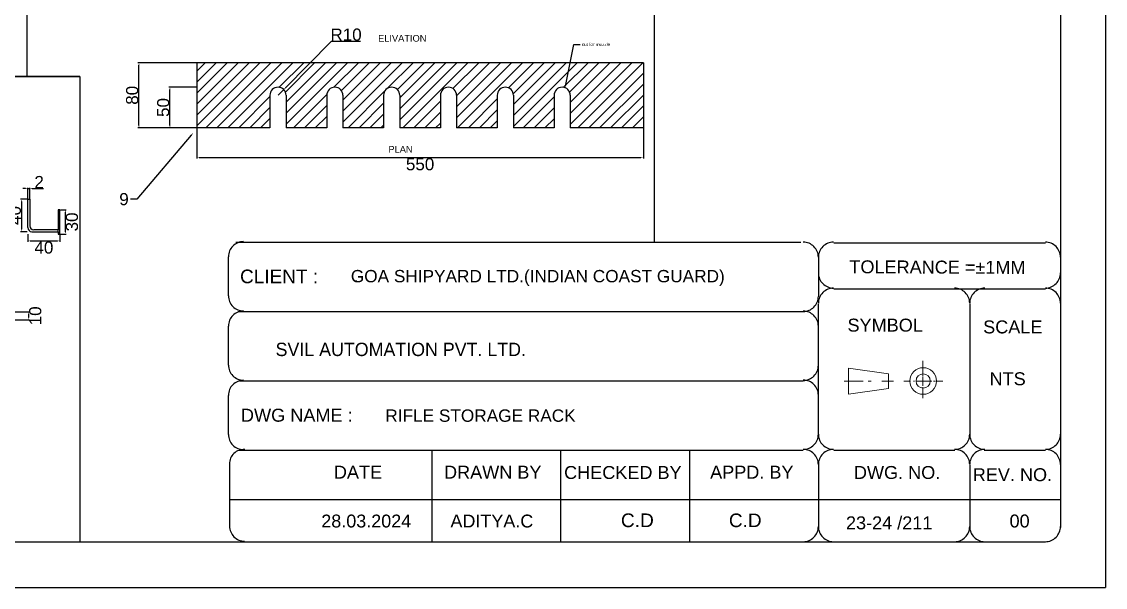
# Model space of a CAD drawing. Header units: millimetres. Extents: x -3009 to 55097, y -2803 to 5841.
# Drawn here: x 50202 to 51537, y -1701 to -1005 of the extents above; entities that cross this region are included whole.
import ezdxf
from ezdxf import colors
from ezdxf.entities.mleader import LeaderData, LeaderLine
from ezdxf.math import Vec2, Vec3

# ---------------------------------------------------------------- set-up
doc = ezdxf.new("R2010")
doc.units = ezdxf.units.MM
for name, color, linetype in [('DIM', 10, 'Continuous'), ('HATCH 252', 7, 'Continuous'), ('PDF_PDF_PDF_line', 7, 'Continuous'), ('PDF_Text', 7, 'Continuous'), ('SC', 5, 'Continuous')]:
    doc.layers.add(name, color=color, linetype=linetype)
doc.layers.add('PDF_PDF_PDF_NAME PLATE', color=230, linetype='Continuous', true_color=0xff007f)
doc.styles.add('MtXpl_Vineta_BT', font='vinet.ttf')
doc.styles.add('PDF ArialMT', font='arial.ttf')
doc.styles.get("Standard").update_dxf_attribs({"font": 'arial.ttf', "height": 15})
doc.dimstyles.new('DIM', dxfattribs={"dimtxt": 15, "dimasz": 3, "dimexe": 1.25, "dimexo": 0.625, "dimtad": 2, "dimtoh": 1, "dimdec": 0, "dimtxsty": 'Standard', "dimcen": 2.5, "dimclrd": 1, "dimclre": 4, "dimclrt": 1, "dimadec": 0, "dimazin": 0, "dimtfac": 1, "dimtdec": 0, "dimtmove": 0, "dimatfit": 3, "dimfxl": 1, "dimtfillclr": 4, "dimarcsym": 0})

# ---------------------------------------------------------------- blocks, each defined once
blk = doc.blocks.new('*D299')
at = {"layer": 'Defpoints', "color": 0, "transparency": 16777216}
for p in [(50209.5, -1223.6), (50201.9, -1263.6), (50209.5, -1263.6)]:
    blk.add_point(p, dxfattribs=at)
at = {"layer": 'DIM', "color": 4, "lineweight": -2, "transparency": 16777216}
for p, q in [((50208.8, -1223.6), (50200.6, -1223.6)), ((50208.8, -1263.6), (50200.6, -1263.6))]:
    blk.add_line(p, q, dxfattribs=at)
at = {"layer": 'DIM', "color": 1, "lineweight": -2, "transparency": 16777216}
blk.add_line((50201.9, -1226.6), (50201.9, -1260.6), dxfattribs=at)
at = {"layer": 'DIM', "color": 1, "transparency": 16777216}
for points in [[(50201.4, -1226.6), (50202.4, -1226.6), (50201.9, -1223.6)], [(50201.4, -1260.6), (50202.4, -1260.6), (50201.9, -1263.6)]]:
    blk.add_solid(points, dxfattribs=at)
at = {"layer": 'DIM', "color": 1, "transparency": 16777216, "insert": (50193.6, -1243.6), "char_height": 15, "attachment_point": 5, "rotation": 90}
blk.add_mtext('40', dxfattribs=at)
blk = doc.blocks.new('*D300')
at = {"layer": 'Defpoints', "color": 0, "transparency": 16777216}
for p in [(50211.8, -1210.6), (50209.5, -1223.6), (50211.8, -1223.6)]:
    blk.add_point(p, dxfattribs=at)
at = {"layer": 'DIM', "color": 1, "lineweight": -2, "transparency": 16777216}
for p, q in [((50206.5, -1210.6), (50203.5, -1210.6)), ((50209.5, -1210.6), (50211.8, -1210.6)), ((50214.8, -1210.6), (50229, -1210.6))]:
    blk.add_line(p, q, dxfattribs=at)
at = {"layer": 'DIM', "color": 4, "lineweight": -2, "transparency": 16777216}
for p, q in [((50209.5, -1223), (50209.5, -1209.4)), ((50211.8, -1223), (50211.8, -1209.4))]:
    blk.add_line(p, q, dxfattribs=at)
at = {"layer": 'DIM', "color": 1, "transparency": 16777216}
for points in [[(50206.5, -1210.1), (50206.5, -1211.1), (50209.5, -1210.6)], [(50214.8, -1210.1), (50214.8, -1211.1), (50211.8, -1210.6)]]:
    blk.add_solid(points, dxfattribs=at)
at = {"layer": 'DIM', "color": 1, "transparency": 16777216, "insert": (50223.4, -1202.5), "char_height": 15, "attachment_point": 5}
blk.add_mtext('2', dxfattribs=at)
blk = doc.blocks.new('*D301')
at = {"layer": 'Defpoints', "color": 0, "transparency": 16777216}
for p in [(50209.5, -1266.2), (50249.1, -1266.6), (50249.1, -1274.9)]:
    blk.add_point(p, dxfattribs=at)
at = {"layer": 'DIM', "color": 4, "lineweight": -2, "transparency": 16777216}
for p, q in [((50209.5, -1266.8), (50209.5, -1276.1)), ((50249.1, -1267.2), (50249.1, -1276.1))]:
    blk.add_line(p, q, dxfattribs=at)
at = {"layer": 'DIM', "color": 1, "lineweight": -2, "transparency": 16777216}
blk.add_line((50212.5, -1274.9), (50246.1, -1274.9), dxfattribs=at)
at = {"layer": 'DIM', "color": 1, "transparency": 16777216}
for points in [[(50212.5, -1274.4), (50212.5, -1275.4), (50209.5, -1274.9)], [(50246.1, -1274.4), (50246.1, -1275.4), (50249.1, -1274.9)]]:
    blk.add_solid(points, dxfattribs=at)
at = {"layer": 'DIM', "color": 1, "transparency": 16777216, "insert": (50229.3, -1283.2), "char_height": 15, "attachment_point": 5}
blk.add_mtext('40', dxfattribs=at)
blk = doc.blocks.new('*D302')
at = {"layer": 'Defpoints', "color": 0, "transparency": 16777216}
for p in [(50249.1, -1236.6), (50255.7, -1236.6), (50249.1, -1266.6)]:
    blk.add_point(p, dxfattribs=at)
at = {"layer": 'DIM', "color": 4, "lineweight": -2, "transparency": 16777216}
for p, q in [((50249.7, -1236.6), (50256.9, -1236.6)), ((50249.7, -1266.6), (50256.9, -1266.6))]:
    blk.add_line(p, q, dxfattribs=at)
at = {"layer": 'DIM', "color": 1, "lineweight": -2, "transparency": 16777216}
blk.add_line((50255.7, -1263.6), (50255.7, -1239.6), dxfattribs=at)
at = {"layer": 'DIM', "color": 1, "transparency": 16777216}
for points in [[(50255.2, -1239.6), (50256.2, -1239.6), (50255.7, -1236.6)], [(50255.2, -1263.6), (50256.2, -1263.6), (50255.7, -1266.6)]]:
    blk.add_solid(points, dxfattribs=at)
at = {"layer": 'DIM', "color": 1, "transparency": 16777216, "insert": (50263.9, -1251.6), "char_height": 15, "attachment_point": 5, "rotation": 90}
blk.add_mtext('30', dxfattribs=at)
blk = doc.blocks.new('*D318')
at = {"layer": 'Defpoints', "color": 0, "transparency": 16777216}
for p in [(50346.4, -1055.7), (50417.7, -1055.7), (50417.7, -1135.7)]:
    blk.add_point(p, dxfattribs=at)
at = {"layer": 'DIM', "color": 4, "lineweight": -2, "transparency": 16777216}
for p, q in [((50417.1, -1055.7), (50345.2, -1055.7)), ((50417.1, -1135.7), (50345.2, -1135.7))]:
    blk.add_line(p, q, dxfattribs=at)
at = {"layer": 'DIM', "color": 1, "lineweight": -2, "transparency": 16777216}
blk.add_line((50346.4, -1132.7), (50346.4, -1058.7), dxfattribs=at)
at = {"layer": 'DIM', "color": 1, "transparency": 16777216}
for points in [[(50345.9, -1058.7), (50346.9, -1058.7), (50346.4, -1055.7)], [(50345.9, -1132.7), (50346.9, -1132.7), (50346.4, -1135.7)]]:
    blk.add_solid(points, dxfattribs=at)
at = {"layer": 'DIM', "color": 1, "transparency": 16777216, "insert": (50338.1, -1095.7), "char_height": 15, "attachment_point": 5, "rotation": 90}
blk.add_mtext('80', dxfattribs=at)
blk = doc.blocks.new('*D309')
at = {"layer": 'Defpoints', "color": 0, "transparency": 16777216}
for p in [(50384.6, -1085.7), (50417.7, -1085.7), (50417.7, -1135.7)]:
    blk.add_point(p, dxfattribs=at)
at = {"layer": 'DIM', "color": 4, "lineweight": -2, "transparency": 16777216}
for p, q in [((50417.1, -1085.7), (50383.3, -1085.7)), ((50417.1, -1135.7), (50383.3, -1135.7))]:
    blk.add_line(p, q, dxfattribs=at)
at = {"layer": 'DIM', "color": 1, "lineweight": -2, "transparency": 16777216}
blk.add_line((50384.6, -1132.7), (50384.6, -1088.7), dxfattribs=at)
at = {"layer": 'DIM', "color": 1, "transparency": 16777216}
for points in [[(50384.1, -1088.7), (50385.1, -1088.7), (50384.6, -1085.7)], [(50384.1, -1132.7), (50385.1, -1132.7), (50384.6, -1135.7)]]:
    blk.add_solid(points, dxfattribs=at)
at = {"layer": 'DIM', "color": 1, "transparency": 16777216, "insert": (50376.3, -1110.7), "char_height": 15, "attachment_point": 5, "rotation": 90}
blk.add_mtext('50', dxfattribs=at)
blk = doc.blocks.new('*D319')
at = {"layer": 'Defpoints', "color": 0, "transparency": 16777216}
for p in [(50417.7, -1135.7), (50967.7, -1135.7), (50967.7, -1172.3)]:
    blk.add_point(p, dxfattribs=at)
at = {"layer": 'DIM', "color": 4, "lineweight": -2, "transparency": 16777216}
for p, q in [((50417.7, -1136.3), (50417.7, -1173.6)), ((50967.7, -1136.3), (50967.7, -1173.6))]:
    blk.add_line(p, q, dxfattribs=at)
at = {"layer": 'DIM', "color": 1, "lineweight": -2, "transparency": 16777216}
blk.add_line((50420.7, -1172.3), (50964.7, -1172.3), dxfattribs=at)
at = {"layer": 'DIM', "color": 1, "transparency": 16777216}
for points in [[(50420.7, -1171.8), (50420.7, -1172.8), (50417.7, -1172.3)], [(50964.7, -1171.8), (50964.7, -1172.8), (50967.7, -1172.3)]]:
    blk.add_solid(points, dxfattribs=at)
at = {"layer": 'DIM', "color": 1, "transparency": 16777216, "insert": (50692.7, -1180.6), "char_height": 15, "attachment_point": 5}
blk.add_mtext('550', dxfattribs=at)
blk = doc.blocks.new('*D310')
at = {"layer": 'Defpoints', "color": 0, "transparency": 16777216}
for p in [(50524.8, -1088.6), (50517.7, -1095.7)]:
    blk.add_point(p, dxfattribs=at)
at = {"layer": 'DIM', "color": 1, "lineweight": -2, "transparency": 16777216}
for p, q in [((50583, -1029.4), (50526.9, -1086.4)), ((50619.4, -1029.4), (50583, -1029.4)), ((50517.7, -1095.7), (50524.8, -1088.6))]:
    blk.add_line(p, q, dxfattribs=at)
at = {"layer": 'DIM', "color": 1, "transparency": 16777216}
blk.add_solid([(50526.5, -1086.1), (50527.2, -1086.8), (50524.8, -1088.6)], dxfattribs=at)
at = {"layer": 'DIM', "color": 1, "transparency": 16777216, "insert": (50601.5, -1021.1), "char_height": 15, "attachment_point": 5}
blk.add_mtext('R10', dxfattribs=at)
blk = doc.blocks.new('*D358')
at = {"layer": 'Defpoints', "color": 0, "transparency": 16777216}
for p in [(50154.5, -1362.2), (50154.5, -1372.2), (50210.4, -1372.2)]:
    blk.add_point(p, dxfattribs=at)
at = {"layer": 'DIM', "color": 4, "lineweight": -2, "transparency": 16777216}
for p, q in [((50155.1, -1362.2), (50211.7, -1362.2)), ((50155.1, -1372.2), (50211.7, -1372.2))]:
    blk.add_line(p, q, dxfattribs=at)
at = {"layer": 'DIM', "color": 1, "lineweight": -2, "transparency": 16777216}
blk.add_line((50210.4, -1365.2), (50210.4, -1369.2), dxfattribs=at)
at = {"layer": 'DIM', "color": 1, "transparency": 16777216}
for points in [[(50209.9, -1365.2), (50210.9, -1365.2), (50210.4, -1362.2)], [(50209.9, -1369.2), (50210.9, -1369.2), (50210.4, -1372.2)]]:
    blk.add_solid(points, dxfattribs=at)
at = {"layer": 'DIM', "color": 1, "transparency": 16777216, "insert": (50218.7, -1367.2), "char_height": 15, "attachment_point": 5, "rotation": 90}
blk.add_mtext('10', dxfattribs=at)

msp = doc.modelspace()

# ---------------------------------------------------------------- hatches: boundary and pattern name
at = {"layer": 'HATCH 252'}
h = msp.add_hatch(dxfattribs=at)
h.set_pattern_fill('ANSI31', color=256, scale=3)
h.paths.add_polyline_path([(50527.7, -1095.7), (50527.7, -1135.7), (50577.7, -1135.7), (50577.7, -1095.7, -1), (50597.7, -1095.7), (50597.7, -1135.7), (50647.7, -1135.7), (50647.7, -1095.7, -1), (50667.7, -1095.7), (50667.7, -1135.7), (50717.7, -1135.7), (50717.7, -1095.7, -1), (50737.7, -1095.7), (50737.7, -1135.7), (50787.7, -1135.7), (50787.7, -1095.7, -1), (50807.7, -1095.7), (50807.7, -1135.7), (50857.7, -1135.7), (50857.7, -1095.7, -1), (50877.7, -1095.7), (50877.7, -1135.7), (50967.7, -1135.7), (50967.7, -1055.7), (50417.7, -1055.7), (50417.7, -1135.7), (50507.7, -1135.7), (50507.7, -1095.7, -1)])

# ---------------------------------------------------------------- linework, layer by layer
at = {"color": 252, "true_color": 0x939598}
for p, q in [((50208.8, -1072.7), (50208.8, 258.3)), ((50981, -765.6), (50981, -1277.1)), ((48662.6, -1072.7), (50273.6, -1072.7)), ((50273.6, -1072.7), (49468.1, -1072.7)), ((50273.6, -1072.7), (50273.6, -1645.7))]:
    msp.add_line(p, q, dxfattribs=at)
for p, q in [((50967.7, -1055.7), (50417.7, -1055.7)), ((50417.7, -1055.7), (50417.7, -1135.7)), ((50967.7, -1055.7), (50967.7, -1135.7)), ((50507.7, -1095.7), (50507.7, -1135.7)), ((50527.7, -1095.7), (50527.7, -1135.7)), ((50577.7, -1095.7), (50577.7, -1135.7)), ((50597.7, -1095.7), (50597.7, -1135.7)), ((50647.7, -1095.7), (50647.7, -1135.7)), ((50667.7, -1095.7), (50667.7, -1135.7)), ((50717.7, -1095.7), (50717.7, -1135.7)), ((50737.7, -1095.7), (50737.7, -1135.7)), ((50787.7, -1095.7), (50787.7, -1135.7)), ((50807.7, -1095.7), (50807.7, -1135.7)), ((50857.7, -1095.7), (50857.7, -1135.7)), ((50877.7, -1095.7), (50877.7, -1135.7)), ((50507.7, -1135.7), (50417.7, -1135.7)), ((50577.7, -1135.7), (50527.7, -1135.7)), ((50647.7, -1135.7), (50597.7, -1135.7)), ((50717.7, -1135.7), (50667.7, -1135.7)), ((50787.7, -1135.7), (50737.7, -1135.7)), ((50857.7, -1135.7), (50807.7, -1135.7)), ((50967.7, -1135.7), (50877.7, -1135.7)), ((50209.5, -1223.6), (50211.8, -1223.6)), ((50209.5, -1258.6), (50209.5, -1223.6)), ((50211.8, -1223.6), (50211.8, -1256.3)), ((50249.1, -1236.6), (50246.8, -1236.6)), ((50246.8, -1236.6), (50246.8, -1261.3)), ((50249.1, -1266.6), (50249.1, -1236.6)), ((50214.5, -1263.6), (50246.8, -1263.6)), ((50246.8, -1261.3), (50216.8, -1261.3)), ((50246.8, -1263.6), (50246.8, -1261.3)), ((50246.8, -1263.6), (50246.8, -1265.6)), ((50246.8, -1265.6), (50246.8, -1266.6)), ((50246.8, -1266.6), (50249.1, -1266.6))]:
    msp.add_line(p, q)
for centre, radius, start, end in [((50517.7, -1095.7), 10, 0, 180), ((50587.7, -1095.7), 10, 0, 180), ((50657.7, -1095.7), 10, 0, 180), ((50727.7, -1095.7), 10, 0, 180), ((50797.7, -1095.7), 10, 0, 180), ((50867.7, -1095.7), 10, 0, 180), ((50214.5, -1258.6), 5, 180, 270), ((50216.8, -1256.3), 5, 180, 270)]:
    msp.add_arc(centre, radius, start, end)
at = {"layer": 'PDF_PDF_PDF_line', "lineweight": 0}
for p, q in [((51311.8, -1438.2), (51311.8, -1422.4)), ((51220.6, -1463.8), (51220.6, -1431.4)), ((51220.6, -1431.4), (51269.5, -1438.6)), ((51269.5, -1438.6), (51269.5, -1456.6)), ((51311.8, -1441.3), (51311.8, -1439.5)), ((51238.6, -1447.6), (51215.2, -1447.6)), ((51248.4, -1447.6), (51244.8, -1447.6)), ((51275.8, -1447.6), (51261.5, -1447.6)), ((51296.9, -1447.6), (51288.4, -1447.6)), ((51301.9, -1447.6), (51300.5, -1447.6)), ((51323, -1447.6), (51304.1, -1447.6)), ((51311.8, -1453.4), (51311.8, -1442.2)), ((51311.8, -1455.7), (51311.8, -1454.8)), ((51326.6, -1447.6), (51325.2, -1447.6)), ((51336.5, -1447.6), (51327.5, -1447.6)), ((51269.5, -1456.6), (51220.6, -1463.8)), ((51311.8, -1468.7), (51311.8, -1456.6))]:
    msp.add_line(p, q, dxfattribs=at)
for radius in [16.4, 8.76]:
    msp.add_circle((51312.4, -1447.4), radius, dxfattribs=at)
at = {"layer": 'PDF_PDF_PDF_NAME PLATE', "lineweight": 25}
for p, q in [((51536.8, 314), (51536.8, -1701.4)), ((51481.5, 258.3), (51481.5, -1627.7)), ((51161.6, -1277.1), (50465.9, -1277.1)), ((51202.2, -1277.5), (51463.1, -1277.5)), ((50456.5, -1342.7), (50456.5, -1294.7)), ((51183.3, -1295.3), (51183.3, -1343.4)), ((51202.2, -1334), (51463.1, -1334)), ((51183.3, -1513.6), (51183.3, -1352.4)), ((51369.7, -1352.4), (51369.7, -1513.6)), ((51164.4, -1362.3), (50468.8, -1362.3)), ((50456.5, -1428.1), (50456.5, -1380)), ((50470.2, -1447.2), (51164.4, -1447.2)), ((50456.5, -1513.4), (50456.5, -1465.3)), ((50470.4, -1532.5), (51164.4, -1532.5)), ((50707.7, -1645.7), (50707.7, -1532.5)), ((50866.2, -1645.7), (50866.2, -1532.5)), ((51024.8, -1645.7), (51024.8, -1532.5)), ((51202.2, -1532.5), (51351.3, -1532.5)), ((51387.7, -1532.5), (51463.1, -1532.5)), ((51183.3, -1546.4), (51183.3, -1627.7)), ((50458, -1550.3), (50458, -1627.1)), ((51369.7, -1550.9), (51369.7, -1627.7)), ((50458, -1593.1), (51481.5, -1593.1)), ((51463.1, -1645.7), (48662.6, -1645.7)), ((48607, -1701.4), (51536.8, -1701.4))]:
    msp.add_line(p, q, dxfattribs=at)
for centre, radius, start, end in [((50475.2, -1294.4), 18.6, 89.9999, 180.0001), ((51164.7, -1295.1), 18.6, 359.9999, 90.0001), ((51201.9, -1295.1), 18.6, 89.9999, 180.0001), ((51462.9, -1295.1), 18.6, 359.9999, 90.0001), ((51201.9, -1314.4), 18.6, 179.9999, 270.0001), ((51462.9, -1314.4), 18.6, 269.9999, 0.0001), ((51201.9, -1351.7), 18.6, 89.9999, 180.0001), ((51351.1, -1351.7), 18.6, 359.9999, 90.0001), ((51388.3, -1351.7), 18.6, 89.9999, 180.0001), ((51462.9, -1351.7), 18.6, 359.9999, 90.0001), ((50475.2, -1342.5), 18.6, 179.9999, 270.0001), ((51164.7, -1343.2), 18.6, 269.9999, 0.0001), ((50475.2, -1379.8), 18.6, 89.9999, 180.0001), ((51164.7, -1380), 18.6, 359.9999, 90.0001), ((50475.2, -1427.8), 18.6, 179.9999, 270.0001), ((51164.7, -1428.1), 18.6, 269.9999, 0.0001), ((50475.2, -1465.1), 18.6, 89.9999, 180.0001), ((51164.7, -1464.9), 18.6, 359.9999, 90.0001), ((50475.2, -1513.2), 18.6, 179.9999, 270.0001), ((51164.7, -1513), 18.6, 269.9999, 0.0001), ((51201.9, -1513), 18.6, 179.9999, 270.0001), ((51351.1, -1513), 18.6, 269.9999, 0.0001), ((51388.3, -1513), 18.6, 179.9999, 270.0001), ((51462.9, -1513), 18.6, 269.9999, 0.0001), ((50475.2, -1549), 17.2, 85.1741, 181.9971), ((51164.7, -1550.2), 18.6, 359.9999, 90.0001), ((51201.9, -1550.2), 18.6, 89.9999, 180.0001), ((51351.1, -1550.2), 18.6, 359.9999, 90.0001), ((51388.3, -1550.2), 18.6, 89.9999, 180.0001), ((51462.9, -1550.2), 18.6, 359.9999, 90.0001), ((50476.6, -1626), 18.6, 179.9999, 270.0001), ((51164.7, -1626.6), 18.6, 269.9999, 0.0001), ((51201.9, -1626.6), 18.6, 179.9999, 270.0001), ((51351.1, -1626.6), 18.6, 269.9999, 0.0001), ((51388.3, -1626.6), 18.6, 179.9999, 270.0001), ((51462.9, -1626.6), 18.6, 269.9999, 0.0001)]:
    msp.add_arc(centre, radius, start, end, dxfattribs=at)

# ---------------------------------------------------------------- texts
for s, p in [('ELIVATION', (50641, -1029.6)), ('PLAN', (50653.7, -1166.2))]:
    msp.add_text(s, height=8.15).set_placement(p)
at = {"layer": 'PDF_Text', "color": 192, "true_color": 0x5c00b8, "style": 'PDF ArialMT'}
msp.add_text('TOLERANCE =±1MM', height=15.937, rotation=359.7639, dxfattribs=at).set_placement((51221.5, -1314.7))
for s, height, p in [('CLIENT :', 16.75, (50470.9, -1327)), ('SYMBOL', 15.94, (51219.2, -1386.6)), ('SCALE', 15.94, (51386.3, -1388.8)), ('DATE', 15.94, (50586.5, -1567.6)), ('DRAWN BY', 15.94, (50722.2, -1567.6)), ('CHECKED BY', 15.94, (50870.1, -1568)), ('APPD. BY', 15.94, (51050, -1567.6)), ('DWG. NO.', 15.94, (51227.1, -1568)), ('REV. NO.', 15.94, (51373.5, -1570.7))]:
    msp.add_text(s, height=height, dxfattribs=at).set_placement(p)
at = {"layer": 'PDF_Text', "color": 213, "true_color": 0xc16edd, "style": 'PDF ArialMT'}
for s, height, p in [('GOA SHIPYARD LTD.(INDIAN COAST GUARD)', 15.178, (50607.4, -1325.9)), ('.', 15.2, (50611, -1325.8)), ('NTS', 15.94, (51394.2, -1452.6)), ('DWG NAME :', 15.98, (50472, -1497.5)), ('RIFLE STORAGE RACK', 15.178, (50649.9, -1497.6)), ('28.03.2024', 15.84, (50571, -1627.7)), ('ADITYA.C', 15.84, (50730.1, -1627.7)), ('C.D', 16.85, (50940.1, -1627.3)), ('C.D', 16.75, (51073.1, -1627.3)), ('23-24 /211', 15.94, (51217.3, -1630)), ('00', 15.94, (51418.8, -1627.7))]:
    msp.add_text(s, height=height, dxfattribs=at).set_placement(p)
at = {"layer": 'PDF_Text', "color": 94, "true_color": 0x009500, "style": 'MtXpl_Vineta_BT'}
msp.add_text('SVIL AUTOMATION PVT. LTD.', height=16.407, dxfattribs=at).set_placement((50514.7, -1416.7))

# ---------------------------------------------------------------- dimensions: what is measured, and where the dimension line sits
at = {"layer": 'DIM'}
dim = msp.add_radius_dim(center=(50517.7, -1095.7), mpoint=(50524.8, -1088.6), dimstyle='DIM', dxfattribs=at)
dim.commit()
dim.dimension.update_dxf_attribs({"geometry": '*D310', "text_midpoint": (50601.5, -1029.4), "dimtype": 164})
for base, p1, p2, picture, middle in [((50346.4, -1055.7), (50417.7, -1135.7), (50417.7, -1055.7), '*D318', (50338.1, -1095.7)), ((50384.6, -1085.7), (50417.7, -1135.7), (50417.7, -1085.7), '*D309', (50376.3, -1110.7)), ((50201.9, -1263.6), (50209.5, -1223.6), (50209.5, -1263.6), '*D299', (50193.6, -1243.6)), ((50255.7, -1236.6), (50249.1, -1266.6), (50249.1, -1236.6), '*D302', (50263.9, -1251.6))]:
    dim = msp.add_linear_dim(base=base, p1=p1, p2=p2, angle=90, dimstyle='DIM', dxfattribs=at)
    dim.commit()
    dim.dimension.update_dxf_attribs({"geometry": picture, "text_midpoint": middle})
for base, p1, p2, picture, middle in [((50967.7, -1172.3), (50417.7, -1135.7), (50967.7, -1135.7), '*D319', (50692.7, -1180.6)), ((50211.8, -1210.6), (50209.5, -1223.6), (50211.8, -1223.6), '*D300', (50223.4, -1202.5)), ((50249.1, -1274.9), (50209.5, -1266.2), (50249.1, -1266.6), '*D301', (50229.3, -1283.2))]:
    dim = msp.add_linear_dim(base=base, p1=p1, p2=p2, dimstyle='DIM', dxfattribs=at)
    dim.commit()
    dim.dimension.update_dxf_attribs({"geometry": picture, "text_midpoint": middle})
dim = msp.add_linear_dim(base=(50210.4, -1372.2), p1=(50154.5, -1362.2), p2=(50154.5, -1372.2), angle=90, dimstyle='DIM', dxfattribs=at)
dim.commit()
dim.dimension.update_dxf_attribs({"geometry": '*D358', "text_midpoint": (50210.4, -1367.2), "dimtype": 160})

# ---------------------------------------------------------------- leaders
ml = msp.add_multileader_mtext('Standard')
ml.set_content('9', color=256)
ml.set_leader_properties()
ml.build(insert=Vec2(0, 0))
ctx = ml.context
ctx.base_point, ctx.char_height, ctx.plane_origin = Vec3(50322, -1223.6), 15, Vec3(50413.4, -1141.8)
ctx.text_align_type = 2
notes = []
notes.append((ctx, [(0, (1, 1, 0), (50343.8, -1223.6), (-1, 0), 8, [(0, [(50413.4, -1141.8)], 0, [])])]))
ctx.mtext.insert, ctx.mtext.alignment, ctx.mtext.flow_direction = Vec3(50333.8, -1216), 3, 5
at = {"layer": 'SC'}
ml = msp.add_multileader_mtext('Standard', dxfattribs=at)
ml.set_content('cut for muzzle', color=256)
ml.set_leader_properties()
ml.build(insert=Vec2(0, 0))
ctx = ml.context
ctx.base_point, ctx.plane_origin = Vec3(50890, -1033), Vec3(50871.6, -1086.5)
notes.append((ctx, [(0, (1, 1, 0), (50882, -1033), (1, 0), 8, [(0, [(50871.6, -1086.5)], 0, [])])]))
ctx.mtext.insert, ctx.mtext.flow_direction = Vec3(50892, -1031), 5
for ctx, leaders in notes:
    for number, flags, end, landing, length, lines in leaders:
        leader = LeaderData()
        leader.index, (leader.has_last_leader_line, leader.has_dogleg_vector, leader.attachment_direction) = number, flags
        leader.last_leader_point, leader.dogleg_vector, leader.dogleg_length = Vec3(end), Vec3(landing), length
        for number, points, colour, breaks in lines:
            line = LeaderLine()
            line.index, line.vertices, line.color, line.breaks = number, Vec3.list(points), colors.encode_raw_color(colour), breaks
            leader.lines.append(line)
        ctx.leaders.append(leader)

doc.saveas('drawing.dxf')
